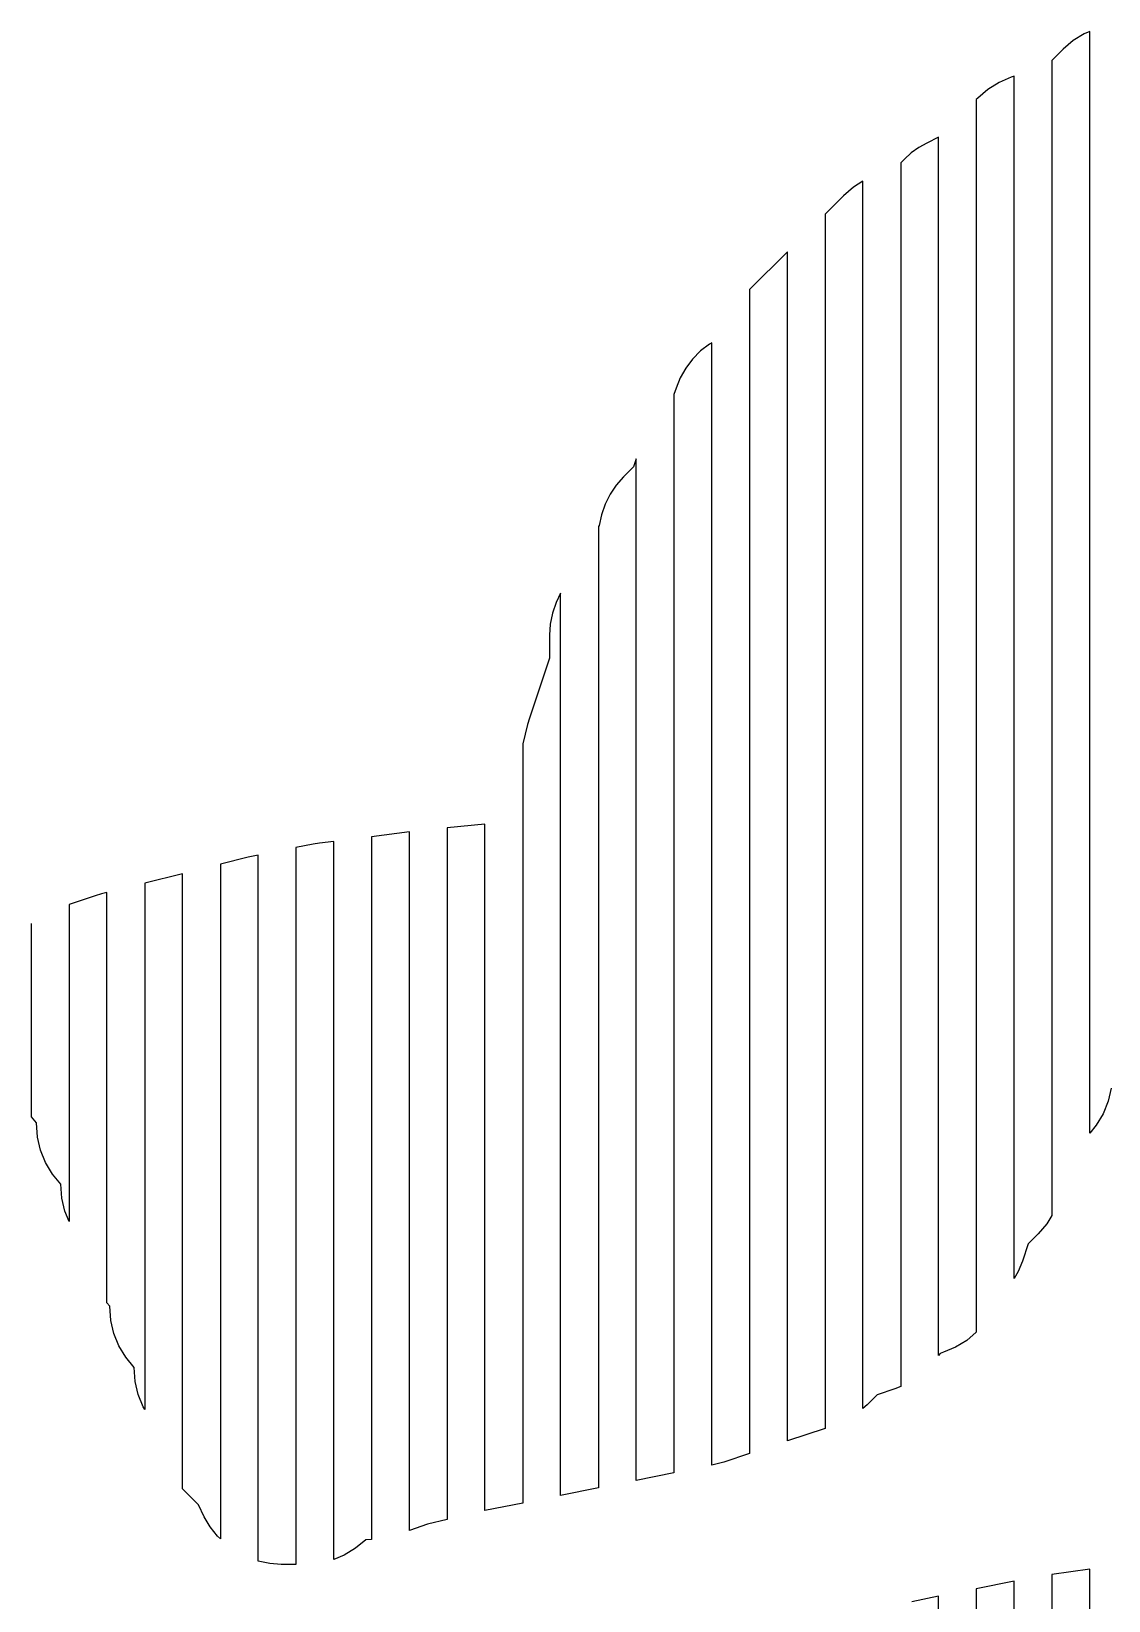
# Model space of a CAD drawing. Header units: millimetres. Extents: x -6 to 1890, y -8 to 898.
# Drawn here: x 57.6 to 171.6, y 523.5 to 689.5 of the extents above; entities that cross this region are included whole.
import ezdxf

# ---------------------------------------------------------------- set-up
doc = ezdxf.new("R2010")
doc.units = ezdxf.units.MM
doc.layers.add('PASSADAS_COMPLETAS', color=1, linetype='CONTINUOUS')
doc.layers.add('PECAS_2D', color=3, linetype='CONTINUOUS')

msp = doc.modelspace()

# ---------------------------------------------------------------- linework, layer by layer
at = {"layer": 'PASSADAS_COMPLETAS'}
for points in [[(171.862, 577.704), (171.539, 576.327), (171.003, 575.01), (170.273, 573.799), (169.578, 572.968), (169.578, 588.509), (169.578, 589.804), (169.578, 591.099), (169.578, 592.394), (169.578, 593.689), (169.578, 594.984), (169.578, 596.279), (169.578, 597.574), (169.578, 598.869), (169.578, 600.164), (169.578, 601.459), (169.578, 602.754), (169.578, 654.555), (169.578, 655.85), (169.578, 657.145), (169.578, 658.44), (169.578, 659.735), (169.578, 661.03), (169.578, 663.62), (169.578, 666.21), (169.578, 668.8), (169.578, 671.39), (169.578, 673.98), (169.578, 676.57), (169.578, 679.16), (169.578, 681.75), (169.578, 683.045), (169.578, 684.34), (169.578, 689.52), (168.999, 689.272), (167.821, 688.538), (166.774, 687.639), (165.578, 686.443), (165.578, 681.243), (165.578, 679.943), (165.578, 678.643), (165.578, 677.343), (165.578, 676.043), (165.578, 673.443), (165.578, 672.142), (165.578, 669.542), (165.578, 666.942), (165.578, 664.342), (165.578, 661.742), (165.578, 659.142), (165.578, 656.542), (165.578, 655.242), (165.578, 653.942), (165.578, 652.642), (165.578, 651.342), (165.578, 648.741), (165.578, 588.939), (165.578, 587.639), (165.578, 586.339), (165.578, 583.739), (165.578, 582.438), (165.578, 581.138), (165.578, 579.838), (165.578, 578.538), (165.578, 577.238), (165.578, 575.938), (165.578, 564.238), (165.031, 563.36), (164.132, 562.312), (163.066, 561.246), (162.452, 559.406), (162.003, 558.306), (161.578, 557.56), (161.578, 567.944), (161.578, 569.242), (161.578, 570.54), (161.578, 571.838), (161.578, 573.136), (161.578, 574.434), (161.578, 575.732), (161.578, 577.03), (161.578, 578.328), (161.578, 647.123), (161.578, 648.421), (161.578, 649.719), (161.578, 651.017), (161.578, 652.315), (161.578, 653.613), (161.578, 654.911), (161.578, 657.507), (161.578, 658.805), (161.578, 661.401), (161.578, 663.997), (161.578, 666.593), (161.578, 669.189), (161.578, 671.785), (161.578, 673.083), (161.578, 674.381), (161.578, 675.679), (161.578, 676.977), (161.578, 678.275), (161.578, 684.765), (161.282, 684.667), (159.99, 684.122), (158.79, 683.381), (157.725, 682.468), (157.578, 682.321), (157.578, 675.864), (157.578, 674.573), (157.578, 671.99), (157.578, 670.698), (157.578, 669.407), (157.578, 666.824), (157.578, 665.533), (157.578, 664.242), (157.578, 661.659), (157.578, 659.076), (157.578, 656.493), (157.578, 653.91), (157.578, 651.328), (157.578, 650.036), (157.578, 648.745), (157.578, 647.454), (157.578, 646.162), (157.578, 644.871), (157.578, 643.579), (157.578, 642.288), (157.578, 569.97), (157.578, 568.679), (157.578, 567.388), (157.578, 566.096), (157.578, 564.805), (157.578, 562.222), (157.578, 560.931), (157.578, 559.639), (157.578, 551.891), (156.566, 551.032), (155.372, 550.301), (154.112, 549.773), (153.746, 549.651), (153.578, 549.422), (153.578, 554.578), (153.578, 555.868), (153.578, 557.157), (153.578, 558.446), (153.578, 559.735), (153.578, 561.024), (153.578, 562.313), (153.578, 563.602), (153.578, 638.37), (153.578, 639.659), (153.578, 640.948), (153.578, 642.237), (153.578, 643.526), (153.578, 644.815), (153.578, 646.104), (153.578, 648.682), (153.578, 651.261), (153.578, 653.839), (153.578, 655.128), (153.578, 657.706), (153.578, 660.284), (153.578, 662.862), (153.578, 665.441), (153.578, 666.73), (153.578, 668.019), (153.578, 670.597), (153.578, 671.886), (153.578, 673.175), (153.578, 678.332), (152.335, 677.71), (151.488, 677.228), (150.695, 676.657), (149.97, 676.005), (149.578, 675.614), (149.578, 669.141), (149.578, 667.846), (149.578, 666.552), (149.578, 665.257), (149.578, 663.962), (149.578, 662.668), (149.578, 661.373), (149.578, 658.784), (149.578, 656.195), (149.578, 653.606), (149.578, 651.017), (149.578, 648.428), (149.578, 647.133), (149.578, 644.544), (149.578, 641.955), (149.578, 640.66), (149.578, 639.366), (149.578, 638.071), (149.578, 636.776), (149.578, 635.482), (149.578, 634.187), (149.578, 559.102), (149.578, 557.808), (149.578, 556.513), (149.578, 555.219), (149.578, 553.924), (149.578, 552.63), (149.578, 546.157), (148.941, 545.895), (147.101, 545.282), (146.035, 544.216), (145.578, 543.824), (145.578, 549.018), (145.578, 550.316), (145.578, 551.615), (145.578, 552.913), (145.578, 554.211), (145.578, 555.51), (145.578, 629.517), (145.578, 630.815), (145.578, 632.114), (145.578, 634.71), (145.578, 636.009), (145.578, 637.307), (145.578, 638.606), (145.578, 639.904), (145.578, 642.501), (145.578, 645.097), (145.578, 646.396), (145.578, 648.993), (145.578, 651.589), (145.578, 654.186), (145.578, 655.484), (145.578, 658.081), (145.578, 660.678), (145.578, 661.976), (145.578, 663.275), (145.578, 664.573), (145.578, 665.871), (145.578, 673.662), (144.572, 673.04), (143.507, 672.128), (141.578, 670.199), (141.578, 662.412), (141.578, 661.114), (141.578, 659.816), (141.578, 658.519), (141.578, 657.221), (141.578, 655.923), (141.578, 654.625), (141.578, 652.03), (141.578, 649.434), (141.578, 646.839), (141.578, 644.243), (141.578, 641.647), (141.578, 640.35), (141.578, 637.754), (141.578, 635.158), (141.578, 633.861), (141.578, 632.563), (141.578, 631.265), (141.578, 629.967), (141.578, 628.669), (141.578, 627.372), (141.578, 626.074), (141.578, 624.776), (141.578, 623.478), (141.578, 553.398), (141.578, 552.1), (141.578, 550.802), (141.578, 549.504), (141.578, 548.206), (141.578, 546.909), (141.578, 541.717), (137.578, 540.384), (137.578, 545.572), (137.578, 546.869), (137.578, 548.167), (137.578, 549.464), (137.578, 550.761), (137.578, 552.058), (137.578, 615.614), (137.578, 618.208), (137.578, 619.505), (137.578, 620.802), (137.578, 622.099), (137.578, 623.396), (137.578, 624.693), (137.578, 625.99), (137.578, 627.287), (137.578, 629.881), (137.578, 631.178), (137.578, 633.772), (137.578, 636.366), (137.578, 637.664), (137.578, 640.258), (137.578, 641.555), (137.578, 644.149), (137.578, 646.743), (137.578, 648.04), (137.578, 650.634), (137.578, 653.228), (137.578, 654.525), (137.578, 655.822), (137.578, 657.119), (137.578, 658.416), (137.578, 666.199), (133.578, 662.199), (133.578, 653.125), (133.578, 651.828), (133.578, 650.532), (133.578, 649.236), (133.578, 647.94), (133.578, 645.347), (133.578, 642.754), (133.578, 641.458), (133.578, 638.865), (133.578, 636.273), (133.578, 634.977), (133.578, 632.384), (133.578, 629.791), (133.578, 628.495), (133.578, 625.903), (133.578, 624.606), (133.578, 622.014), (133.578, 620.717), (133.578, 618.125), (133.578, 616.828), (133.578, 615.532), (133.578, 614.236), (133.578, 612.94), (133.578, 611.643), (133.578, 610.347), (133.578, 609.051), (133.578, 607.754), (133.578, 606.458), (133.578, 550.717), (133.578, 549.421), (133.578, 548.125), (133.578, 546.829), (133.578, 545.532), (133.578, 544.236), (133.578, 539.051), (130.845, 538.14), (129.578, 537.815), (129.578, 542.978), (129.578, 544.269), (129.578, 545.56), (129.578, 546.851), (129.578, 548.141), (129.578, 549.432), (129.578, 592.03), (129.578, 593.321), (129.578, 598.484), (129.578, 599.775), (129.578, 601.066), (129.578, 602.357), (129.578, 603.647), (129.578, 604.938), (129.578, 606.229), (129.578, 607.52), (129.578, 608.811), (129.578, 610.102), (129.578, 611.392), (129.578, 612.683), (129.578, 613.974), (129.578, 616.556), (129.578, 617.847), (129.578, 620.428), (129.578, 621.719), (129.578, 624.301), (129.578, 625.592), (129.578, 628.173), (129.578, 632.046), (129.578, 633.337), (129.578, 635.918), (129.578, 637.209), (129.578, 639.791), (129.578, 641.082), (129.578, 643.663), (129.578, 646.245), (129.578, 647.536), (129.578, 648.827), (129.578, 656.572), (129.347, 656.437), (128.403, 655.707), (127.555, 654.851), (126.828, 653.891), (126.239, 652.853), (125.797, 651.767), (125.578, 651.109), (125.578, 642.034), (125.578, 640.737), (125.578, 639.441), (125.578, 638.144), (125.578, 636.848), (125.578, 634.254), (125.578, 632.958), (125.578, 630.365), (125.578, 629.068), (125.578, 626.475), (125.578, 625.179), (125.578, 623.882), (125.578, 622.586), (125.578, 621.289), (125.578, 619.993), (125.578, 618.696), (125.578, 617.4), (125.578, 616.103), (125.578, 614.807), (125.578, 613.51), (125.578, 610.917), (125.578, 608.324), (125.578, 607.027), (125.578, 605.731), (125.578, 604.434), (125.578, 603.138), (125.578, 601.841), (125.578, 600.545), (125.578, 599.248), (125.578, 597.952), (125.578, 596.655), (125.578, 595.359), (125.578, 594.062), (125.578, 592.766), (125.578, 591.469), (125.578, 590.172), (125.578, 588.876), (125.578, 587.579), (125.578, 586.283), (125.578, 584.986), (125.578, 583.69), (125.578, 582.393), (125.578, 579.8), (125.578, 578.504), (125.578, 547.387), (125.578, 546.09), (125.578, 544.794), (125.578, 543.497), (125.578, 542.201), (125.578, 537.015), (121.578, 536.215), (121.578, 540.074), (121.578, 541.361), (121.578, 542.647), (121.578, 543.934), (121.578, 545.22), (121.578, 546.507), (121.578, 577.382), (121.578, 578.669), (121.578, 579.955), (121.578, 581.242), (121.578, 582.528), (121.578, 583.815), (121.578, 585.101), (121.578, 586.388), (121.578, 587.674), (121.578, 588.961), (121.578, 590.247), (121.578, 591.534), (121.578, 594.107), (121.578, 595.393), (121.578, 596.68), (121.578, 597.966), (121.578, 599.253), (121.578, 600.539), (121.578, 601.826), (121.578, 603.112), (121.578, 604.399), (121.578, 605.685), (121.578, 606.972), (121.578, 608.258), (121.578, 609.545), (121.578, 610.831), (121.578, 613.404), (121.578, 614.691), (121.578, 615.977), (121.578, 617.263), (121.578, 618.55), (121.578, 619.836), (121.578, 621.123), (121.578, 622.409), (121.578, 623.696), (121.578, 624.982), (121.578, 626.269), (121.578, 627.555), (121.578, 628.842), (121.578, 630.128), (121.578, 631.415), (121.578, 632.701), (121.578, 633.988), (121.578, 635.274), (121.578, 644.28), (121.306, 643.464), (120.24, 642.398), (119.471, 641.524), (118.813, 640.547), (118.285, 639.489), (117.9, 638.376), (117.655, 637.227), (117.578, 637.14), (117.578, 625.551), (117.578, 624.263), (117.578, 622.976), (117.578, 621.688), (117.578, 620.4), (117.578, 619.113), (117.578, 617.825), (117.578, 616.537), (117.578, 615.25), (117.578, 613.962), (117.578, 612.674), (117.578, 611.387), (117.578, 610.099), (117.578, 608.811), (117.578, 607.524), (117.578, 606.236), (117.578, 604.948), (117.578, 603.661), (117.578, 602.373), (117.578, 601.086), (117.578, 599.798), (117.578, 597.222), (117.578, 595.935), (117.578, 594.647), (117.578, 593.359), (117.578, 592.072), (117.578, 590.784), (117.578, 589.497), (117.578, 588.209), (117.578, 585.634), (117.578, 583.058), (117.578, 581.771), (117.578, 580.483), (117.578, 579.195), (117.578, 577.908), (117.578, 547.004), (117.578, 545.716), (117.578, 544.428), (117.578, 543.141), (117.578, 541.853), (117.578, 540.565), (117.578, 535.415), (113.578, 534.615), (113.578, 539.775), (113.578, 541.065), (113.578, 542.355), (113.578, 543.645), (113.578, 544.935), (113.578, 577.186), (113.578, 578.476), (113.578, 579.766), (113.578, 581.057), (113.578, 582.347), (113.578, 584.927), (113.578, 588.797), (113.578, 590.087), (113.578, 591.377), (113.578, 592.667), (113.578, 593.957), (113.578, 595.247), (113.578, 596.537), (113.578, 597.827), (113.578, 599.117), (113.578, 600.407), (113.578, 601.697), (113.578, 604.277), (113.578, 605.568), (113.578, 606.858), (113.578, 608.148), (113.578, 609.438), (113.578, 610.728), (113.578, 612.018), (113.578, 613.308), (113.578, 630.078), (113.097, 629.104), (112.71, 627.964), (112.48, 626.793), (112.404, 625.622), (112.404, 623.221), (110.286, 616.866), (110.09, 616.196), (109.578, 614.146), (109.578, 599.893), (109.578, 598.598), (109.578, 593.415), (109.578, 590.824), (109.578, 588.232), (109.578, 586.937), (109.578, 584.345), (109.578, 583.05), (109.578, 581.754), (109.578, 580.458), (109.578, 579.163), (109.578, 577.867), (109.578, 545.476), (109.578, 544.18), (109.578, 542.884), (109.578, 541.589), (109.578, 540.293), (109.578, 538.997), (109.578, 533.815), (105.578, 533.015), (105.578, 538.202), (105.578, 539.499), (105.578, 540.796), (105.578, 542.093), (105.578, 543.39), (105.578, 544.687), (105.578, 577.11), (105.578, 578.407), (105.578, 579.704), (105.578, 581.001), (105.578, 582.298), (105.578, 584.891), (105.578, 587.485), (105.578, 588.782), (105.578, 590.079), (105.578, 591.376), (105.578, 592.673), (105.578, 593.97), (105.578, 595.267), (105.578, 597.861), (105.578, 599.158), (105.578, 605.642), (101.578, 605.242), (101.578, 600.109), (101.578, 598.825), (101.578, 597.542), (101.578, 596.258), (101.578, 594.975), (101.578, 593.691), (101.578, 592.408), (101.578, 591.125), (101.578, 589.841), (101.578, 588.558), (101.578, 587.274), (101.578, 585.991), (101.578, 583.424), (101.578, 580.857), (101.578, 579.574), (101.578, 578.291), (101.578, 577.007), (101.578, 575.724), (101.578, 542.355), (101.578, 541.072), (101.578, 539.788), (101.578, 538.505), (101.578, 537.222), (101.578, 532.088), (99.491, 531.566), (97.578, 530.929), (97.578, 536.114), (97.578, 537.41), (97.578, 538.707), (97.578, 540.003), (97.578, 541.299), (97.578, 542.596), (97.578, 575.003), (97.578, 576.3), (97.578, 577.596), (97.578, 578.892), (97.578, 580.189), (97.578, 582.781), (97.578, 585.374), (97.578, 587.967), (97.578, 590.559), (97.578, 591.856), (97.578, 593.152), (97.578, 594.448), (97.578, 595.745), (97.578, 597.041), (97.578, 598.337), (97.578, 599.633), (97.578, 604.819), (93.578, 604.319), (93.578, 597.795), (93.578, 595.185), (93.578, 593.88), (93.578, 592.576), (93.578, 591.271), (93.578, 589.966), (93.578, 588.661), (93.578, 586.051), (93.578, 583.442), (93.578, 582.137), (93.578, 579.527), (93.578, 578.223), (93.578, 576.918), (93.578, 575.613), (93.578, 574.308), (93.578, 541.688), (93.578, 540.383), (93.578, 539.078), (93.578, 537.773), (93.578, 536.469), (93.578, 535.164), (93.578, 533.859), (93.578, 529.945), (92.957, 529.917), (91.892, 529.026), (90.681, 528.297), (89.578, 527.848), (89.578, 532.998), (89.578, 534.286), (89.578, 535.574), (89.578, 536.861), (89.578, 538.149), (89.578, 539.437), (89.578, 547.162), (89.578, 574.203), (89.578, 575.491), (89.578, 576.778), (89.578, 578.066), (89.578, 579.354), (89.578, 581.929), (89.578, 584.504), (89.578, 587.079), (89.578, 588.367), (89.578, 589.655), (89.578, 592.23), (89.578, 594.805), (89.578, 596.093), (89.578, 597.381), (89.578, 598.668), (89.578, 603.819), (88.06, 603.629), (87.404, 603.523), (85.578, 603.157), (85.578, 598.017), (85.578, 596.732), (85.578, 595.446), (85.578, 594.161), (85.578, 592.876), (85.578, 591.591), (85.578, 590.306), (85.578, 589.02), (85.578, 586.45), (85.578, 583.88), (85.578, 581.309), (85.578, 580.024), (85.578, 577.454), (85.578, 576.169), (85.578, 574.883), (85.578, 573.598), (85.578, 572.313), (85.578, 545.324), (85.578, 544.039), (85.578, 542.754), (85.578, 541.469), (85.578, 540.184), (85.578, 538.898), (85.578, 537.613), (85.578, 536.328), (85.578, 535.043), (85.578, 533.758), (85.578, 532.473), (85.578, 531.187), (85.578, 527.332), (84.018, 527.332), (82.805, 527.413), (81.578, 527.665), (81.578, 531.529), (81.578, 532.816), (81.578, 534.104), (81.578, 535.392), (81.578, 536.68), (81.578, 537.968), (81.578, 539.255), (81.578, 541.831), (81.578, 543.119), (81.578, 544.407), (81.578, 545.694), (81.578, 546.982), (81.578, 548.27), (81.578, 549.558), (81.578, 552.133), (81.578, 571.45), (81.578, 572.738), (81.578, 574.026), (81.578, 575.314), (81.578, 576.601), (81.578, 579.177), (81.578, 581.753), (81.578, 584.328), (81.578, 585.616), (81.578, 588.192), (81.578, 589.479), (81.578, 590.767), (81.578, 592.055), (81.578, 593.343), (81.578, 594.631), (81.578, 595.918), (81.578, 597.206), (81.578, 602.357), (80.519, 602.135), (77.578, 601.4), (77.578, 596.209), (77.578, 594.912), (77.578, 593.614), (77.578, 592.317), (77.578, 591.019), (77.578, 589.721), (77.578, 588.424), (77.578, 587.126), (77.578, 584.531), (77.578, 581.936), (77.578, 579.34), (77.578, 576.745), (77.578, 574.15), (77.578, 572.852), (77.578, 571.555), (77.578, 570.257), (77.578, 558.579), (77.578, 557.281), (77.578, 555.983), (77.578, 554.686), (77.578, 553.388), (77.578, 552.091), (77.578, 550.793), (77.578, 549.495), (77.578, 548.198), (77.578, 546.9), (77.578, 545.603), (77.578, 544.305), (77.578, 543.007), (77.578, 540.412), (77.578, 539.115), (77.578, 537.817), (77.578, 536.519), (77.578, 530.031), (77.268, 530.329), (76.494, 531.313), (75.879, 532.362), (75.247, 533.627), (73.706, 535.168), (73.578, 535.317), (73.578, 545.73), (73.578, 547.032), (73.578, 548.334), (73.578, 549.635), (73.578, 552.239), (73.578, 553.54), (73.578, 554.842), (73.578, 556.143), (73.578, 557.445), (73.578, 558.747), (73.578, 560.048), (73.578, 561.35), (73.578, 569.16), (73.578, 570.462), (73.578, 571.763), (73.578, 573.065), (73.578, 575.668), (73.578, 578.272), (73.578, 580.875), (73.578, 582.177), (73.578, 584.78), (73.578, 586.082), (73.578, 588.685), (73.578, 591.288), (73.578, 592.59), (73.578, 593.892), (73.578, 595.193), (73.578, 600.4), (69.578, 599.4), (69.578, 594.221), (69.578, 592.926), (69.578, 591.631), (69.578, 590.337), (69.578, 589.042), (69.578, 587.747), (69.578, 585.158), (69.578, 583.863), (69.578, 581.273), (69.578, 578.684), (69.578, 576.094), (69.578, 573.505), (69.578, 572.21), (69.578, 570.915), (69.578, 569.621), (69.578, 568.326), (69.578, 567.031), (69.578, 565.736), (69.578, 564.442), (69.578, 563.147), (69.578, 561.852), (69.578, 560.557), (69.578, 559.263), (69.578, 557.968), (69.578, 556.673), (69.578, 555.378), (69.578, 543.725), (69.42, 543.987), (68.884, 545.305), (68.561, 546.681), (68.455, 548.175), (67.565, 549.24), (66.835, 550.451), (66.299, 551.768), (65.976, 553.144), (65.87, 554.638), (65.578, 554.987), (65.578, 565.202), (65.578, 566.479), (65.578, 567.756), (65.578, 569.032), (65.578, 570.309), (65.578, 572.863), (65.578, 574.14), (65.578, 575.417), (65.578, 576.693), (65.578, 577.97), (65.578, 580.524), (65.578, 581.801), (65.578, 583.078), (65.578, 584.355), (65.578, 585.631), (65.578, 586.908), (65.578, 588.185), (65.578, 589.462), (65.578, 590.739), (65.578, 592.016), (65.578, 598.4), (65.007, 598.257), (64.337, 598.062), (61.578, 597.142), (61.578, 590.69), (61.578, 589.399), (61.578, 588.109), (61.578, 586.818), (61.578, 584.237), (61.578, 582.947), (61.578, 581.656), (61.578, 580.366), (61.578, 579.075), (61.578, 577.785), (61.578, 576.494), (61.578, 575.204), (61.578, 563.589), (61.128, 564.694), (60.805, 566.07), (60.7, 567.564), (59.809, 568.629), (59.079, 569.84), (58.543, 571.157), (58.22, 572.533), (58.114, 574.027), (57.578, 574.667), (57.578, 595.147)], [(169.578, 521.687), (169.578, 526.824), (165.578, 526.253), (165.578, 521.095)], [(161.578, 520.34), (161.578, 525.548), (157.578, 524.748), (157.578, 519.605)], [(153.578, 518.763), (153.578, 523.948), (150.742, 523.381)]]:
    msp.add_lwpolyline(points, dxfattribs=at)
at = {"layer": 'PECAS_2D'}
for points in [[(171.862, 577.704), (171.539, 576.327), (171.003, 575.01), (170.273, 573.799), (169.578, 572.968), (169.578, 588.509), (169.578, 589.804), (169.578, 591.099), (169.578, 592.394), (169.578, 593.689), (169.578, 594.984), (169.578, 596.279), (169.578, 597.574), (169.578, 598.869), (169.578, 600.164), (169.578, 601.459), (169.578, 602.754), (169.578, 654.555), (169.578, 655.85), (169.578, 657.145), (169.578, 658.44), (169.578, 659.735), (169.578, 661.03), (169.578, 663.62), (169.578, 666.21), (169.578, 668.8), (169.578, 671.39), (169.578, 673.98), (169.578, 676.57), (169.578, 679.16), (169.578, 681.75), (169.578, 683.045), (169.578, 684.34), (169.578, 689.52), (168.999, 689.272), (167.821, 688.538), (166.774, 687.639), (165.578, 686.443), (165.578, 681.243), (165.578, 679.943), (165.578, 678.643), (165.578, 677.343), (165.578, 676.043), (165.578, 673.443), (165.578, 672.142), (165.578, 669.542), (165.578, 666.942), (165.578, 664.342), (165.578, 661.742), (165.578, 659.142), (165.578, 656.542), (165.578, 655.242), (165.578, 653.942), (165.578, 652.642), (165.578, 651.342), (165.578, 648.741), (165.578, 588.939), (165.578, 587.639), (165.578, 586.339), (165.578, 583.739), (165.578, 582.438), (165.578, 581.138), (165.578, 579.838), (165.578, 578.538), (165.578, 577.238), (165.578, 575.938), (165.578, 564.238), (165.031, 563.36), (164.132, 562.312), (163.066, 561.246), (162.452, 559.406), (162.003, 558.306), (161.578, 557.56), (161.578, 567.944), (161.578, 569.242), (161.578, 570.54), (161.578, 571.838), (161.578, 573.136), (161.578, 574.434), (161.578, 575.732), (161.578, 577.03), (161.578, 578.328), (161.578, 647.123), (161.578, 648.421), (161.578, 649.719), (161.578, 651.017), (161.578, 652.315), (161.578, 653.613), (161.578, 654.911), (161.578, 657.507), (161.578, 658.805), (161.578, 661.401), (161.578, 663.997), (161.578, 666.593), (161.578, 669.189), (161.578, 671.785), (161.578, 673.083), (161.578, 674.381), (161.578, 675.679), (161.578, 676.977), (161.578, 678.275), (161.578, 684.765), (161.282, 684.667), (159.99, 684.122), (158.79, 683.381), (157.725, 682.468), (157.578, 682.321), (157.578, 675.864), (157.578, 674.573), (157.578, 671.99), (157.578, 670.698), (157.578, 669.407), (157.578, 666.824), (157.578, 665.533), (157.578, 664.242), (157.578, 661.659), (157.578, 659.076), (157.578, 656.493), (157.578, 653.91), (157.578, 651.328), (157.578, 650.036), (157.578, 648.745), (157.578, 647.454), (157.578, 646.162), (157.578, 644.871), (157.578, 643.579), (157.578, 642.288), (157.578, 569.97), (157.578, 568.679), (157.578, 567.388), (157.578, 566.096), (157.578, 564.805), (157.578, 562.222), (157.578, 560.931), (157.578, 559.639), (157.578, 551.891), (156.566, 551.032), (155.372, 550.301), (154.112, 549.773), (153.746, 549.651), (153.578, 549.422), (153.578, 554.578), (153.578, 555.868), (153.578, 557.157), (153.578, 558.446), (153.578, 559.735), (153.578, 561.024), (153.578, 562.313), (153.578, 563.602), (153.578, 638.37), (153.578, 639.659), (153.578, 640.948), (153.578, 642.237), (153.578, 643.526), (153.578, 644.815), (153.578, 646.104), (153.578, 648.682), (153.578, 651.261), (153.578, 653.839), (153.578, 655.128), (153.578, 657.706), (153.578, 660.284), (153.578, 662.862), (153.578, 665.441), (153.578, 666.73), (153.578, 668.019), (153.578, 670.597), (153.578, 671.886), (153.578, 673.175), (153.578, 678.332), (152.335, 677.71), (151.488, 677.228), (150.695, 676.657), (149.97, 676.005), (149.578, 675.614), (149.578, 669.141), (149.578, 667.846), (149.578, 666.552), (149.578, 665.257), (149.578, 663.962), (149.578, 662.668), (149.578, 661.373), (149.578, 658.784), (149.578, 656.195), (149.578, 653.606), (149.578, 651.017), (149.578, 648.428), (149.578, 647.133), (149.578, 644.544), (149.578, 641.955), (149.578, 640.66), (149.578, 639.366), (149.578, 638.071), (149.578, 636.776), (149.578, 635.482), (149.578, 634.187), (149.578, 559.102), (149.578, 557.808), (149.578, 556.513), (149.578, 555.219), (149.578, 553.924), (149.578, 552.63), (149.578, 546.157), (148.941, 545.895), (147.101, 545.282), (146.035, 544.216), (145.578, 543.824), (145.578, 549.018), (145.578, 550.316), (145.578, 551.615), (145.578, 552.913), (145.578, 554.211), (145.578, 555.51), (145.578, 629.517), (145.578, 630.815), (145.578, 632.114), (145.578, 634.71), (145.578, 636.009), (145.578, 637.307), (145.578, 638.606), (145.578, 639.904), (145.578, 642.501), (145.578, 645.097), (145.578, 646.396), (145.578, 648.993), (145.578, 651.589), (145.578, 654.186), (145.578, 655.484), (145.578, 658.081), (145.578, 660.678), (145.578, 661.976), (145.578, 663.275), (145.578, 664.573), (145.578, 665.871), (145.578, 673.662), (144.572, 673.04), (143.507, 672.128), (141.578, 670.199), (141.578, 662.412), (141.578, 661.114), (141.578, 659.816), (141.578, 658.519), (141.578, 657.221), (141.578, 655.923), (141.578, 654.625), (141.578, 652.03), (141.578, 649.434), (141.578, 646.839), (141.578, 644.243), (141.578, 641.647), (141.578, 640.35), (141.578, 637.754), (141.578, 635.158), (141.578, 633.861), (141.578, 632.563), (141.578, 631.265), (141.578, 629.967), (141.578, 628.669), (141.578, 627.372), (141.578, 626.074), (141.578, 624.776), (141.578, 623.478), (141.578, 553.398), (141.578, 552.1), (141.578, 550.802), (141.578, 549.504), (141.578, 548.206), (141.578, 546.909), (141.578, 541.717), (137.578, 540.384), (137.578, 545.572), (137.578, 546.869), (137.578, 548.167), (137.578, 549.464), (137.578, 550.761), (137.578, 552.058), (137.578, 615.614), (137.578, 618.208), (137.578, 619.505), (137.578, 620.802), (137.578, 622.099), (137.578, 623.396), (137.578, 624.693), (137.578, 625.99), (137.578, 627.287), (137.578, 629.881), (137.578, 631.178), (137.578, 633.772), (137.578, 636.366), (137.578, 637.664), (137.578, 640.258), (137.578, 641.555), (137.578, 644.149), (137.578, 646.743), (137.578, 648.04), (137.578, 650.634), (137.578, 653.228), (137.578, 654.525), (137.578, 655.822), (137.578, 657.119), (137.578, 658.416), (137.578, 666.199), (133.578, 662.199), (133.578, 653.125), (133.578, 651.828), (133.578, 650.532), (133.578, 649.236), (133.578, 647.94), (133.578, 645.347), (133.578, 642.754), (133.578, 641.458), (133.578, 638.865), (133.578, 636.273), (133.578, 634.977), (133.578, 632.384), (133.578, 629.791), (133.578, 628.495), (133.578, 625.903), (133.578, 624.606), (133.578, 622.014), (133.578, 620.717), (133.578, 618.125), (133.578, 616.828), (133.578, 615.532), (133.578, 614.236), (133.578, 612.94), (133.578, 611.643), (133.578, 610.347), (133.578, 609.051), (133.578, 607.754), (133.578, 606.458), (133.578, 550.717), (133.578, 549.421), (133.578, 548.125), (133.578, 546.829), (133.578, 545.532), (133.578, 544.236), (133.578, 539.051), (130.845, 538.14), (129.578, 537.815), (129.578, 542.978), (129.578, 544.269), (129.578, 545.56), (129.578, 546.851), (129.578, 548.141), (129.578, 549.432), (129.578, 592.03), (129.578, 593.321), (129.578, 598.484), (129.578, 599.775), (129.578, 601.066), (129.578, 602.357), (129.578, 603.647), (129.578, 604.938), (129.578, 606.229), (129.578, 607.52), (129.578, 608.811), (129.578, 610.102), (129.578, 611.392), (129.578, 612.683), (129.578, 613.974), (129.578, 616.556), (129.578, 617.847), (129.578, 620.428), (129.578, 621.719), (129.578, 624.301), (129.578, 625.592), (129.578, 628.173), (129.578, 632.046), (129.578, 633.337), (129.578, 635.918), (129.578, 637.209), (129.578, 639.791), (129.578, 641.082), (129.578, 643.663), (129.578, 646.245), (129.578, 647.536), (129.578, 648.827), (129.578, 656.572), (129.347, 656.437), (128.403, 655.707), (127.555, 654.851), (126.828, 653.891), (126.239, 652.853), (125.797, 651.767), (125.578, 651.109), (125.578, 642.034), (125.578, 640.737), (125.578, 639.441), (125.578, 638.144), (125.578, 636.848), (125.578, 634.254), (125.578, 632.958), (125.578, 630.365), (125.578, 629.068), (125.578, 626.475), (125.578, 625.179), (125.578, 623.882), (125.578, 622.586), (125.578, 621.289), (125.578, 619.993), (125.578, 618.696), (125.578, 617.4), (125.578, 616.103), (125.578, 614.807), (125.578, 613.51), (125.578, 610.917), (125.578, 608.324), (125.578, 607.027), (125.578, 605.731), (125.578, 604.434), (125.578, 603.138), (125.578, 601.841), (125.578, 600.545), (125.578, 599.248), (125.578, 597.952), (125.578, 596.655), (125.578, 595.359), (125.578, 594.062), (125.578, 592.766), (125.578, 591.469), (125.578, 590.172), (125.578, 588.876), (125.578, 587.579), (125.578, 586.283), (125.578, 584.986), (125.578, 583.69), (125.578, 582.393), (125.578, 579.8), (125.578, 578.504), (125.578, 547.387), (125.578, 546.09), (125.578, 544.794), (125.578, 543.497), (125.578, 542.201), (125.578, 537.015), (121.578, 536.215), (121.578, 540.074), (121.578, 541.361), (121.578, 542.647), (121.578, 543.934), (121.578, 545.22), (121.578, 546.507), (121.578, 577.382), (121.578, 578.669), (121.578, 579.955), (121.578, 581.242), (121.578, 582.528), (121.578, 583.815), (121.578, 585.101), (121.578, 586.388), (121.578, 587.674), (121.578, 588.961), (121.578, 590.247), (121.578, 591.534), (121.578, 594.107), (121.578, 595.393), (121.578, 596.68), (121.578, 597.966), (121.578, 599.253), (121.578, 600.539), (121.578, 601.826), (121.578, 603.112), (121.578, 604.399), (121.578, 605.685), (121.578, 606.972), (121.578, 608.258), (121.578, 609.545), (121.578, 610.831), (121.578, 613.404), (121.578, 614.691), (121.578, 615.977), (121.578, 617.263), (121.578, 618.55), (121.578, 619.836), (121.578, 621.123), (121.578, 622.409), (121.578, 623.696), (121.578, 624.982), (121.578, 626.269), (121.578, 627.555), (121.578, 628.842), (121.578, 630.128), (121.578, 631.415), (121.578, 632.701), (121.578, 633.988), (121.578, 635.274), (121.578, 644.28), (121.306, 643.464), (120.24, 642.398), (119.471, 641.524), (118.813, 640.547), (118.285, 639.489), (117.9, 638.376), (117.655, 637.227), (117.578, 637.14), (117.578, 625.551), (117.578, 624.263), (117.578, 622.976), (117.578, 621.688), (117.578, 620.4), (117.578, 619.113), (117.578, 617.825), (117.578, 616.537), (117.578, 615.25), (117.578, 613.962), (117.578, 612.674), (117.578, 611.387), (117.578, 610.099), (117.578, 608.811), (117.578, 607.524), (117.578, 606.236), (117.578, 604.948), (117.578, 603.661), (117.578, 602.373), (117.578, 601.086), (117.578, 599.798), (117.578, 597.222), (117.578, 595.935), (117.578, 594.647), (117.578, 593.359), (117.578, 592.072), (117.578, 590.784), (117.578, 589.497), (117.578, 588.209), (117.578, 585.634), (117.578, 583.058), (117.578, 581.771), (117.578, 580.483), (117.578, 579.195), (117.578, 577.908), (117.578, 547.004), (117.578, 545.716), (117.578, 544.428), (117.578, 543.141), (117.578, 541.853), (117.578, 540.565), (117.578, 535.415), (113.578, 534.615), (113.578, 539.775), (113.578, 541.065), (113.578, 542.355), (113.578, 543.645), (113.578, 544.935), (113.578, 577.186), (113.578, 578.476), (113.578, 579.766), (113.578, 581.057), (113.578, 582.347), (113.578, 584.927), (113.578, 588.797), (113.578, 590.087), (113.578, 591.377), (113.578, 592.667), (113.578, 593.957), (113.578, 595.247), (113.578, 596.537), (113.578, 597.827), (113.578, 599.117), (113.578, 600.407), (113.578, 601.697), (113.578, 604.277), (113.578, 605.568), (113.578, 606.858), (113.578, 608.148), (113.578, 609.438), (113.578, 610.728), (113.578, 612.018), (113.578, 613.308), (113.578, 630.078), (113.097, 629.104), (112.71, 627.964), (112.48, 626.793), (112.404, 625.622), (112.404, 623.221), (110.286, 616.866), (110.09, 616.196), (109.578, 614.146), (109.578, 599.893), (109.578, 598.598), (109.578, 593.415), (109.578, 590.824), (109.578, 588.232), (109.578, 586.937), (109.578, 584.345), (109.578, 583.05), (109.578, 581.754), (109.578, 580.458), (109.578, 579.163), (109.578, 577.867), (109.578, 545.476), (109.578, 544.18), (109.578, 542.884), (109.578, 541.589), (109.578, 540.293), (109.578, 538.997), (109.578, 533.815), (105.578, 533.015), (105.578, 538.202), (105.578, 539.499), (105.578, 540.796), (105.578, 542.093), (105.578, 543.39), (105.578, 544.687), (105.578, 577.11), (105.578, 578.407), (105.578, 579.704), (105.578, 581.001), (105.578, 582.298), (105.578, 584.891), (105.578, 587.485), (105.578, 588.782), (105.578, 590.079), (105.578, 591.376), (105.578, 592.673), (105.578, 593.97), (105.578, 595.267), (105.578, 597.861), (105.578, 599.158), (105.578, 605.642), (101.578, 605.242), (101.578, 600.109), (101.578, 598.825), (101.578, 597.542), (101.578, 596.258), (101.578, 594.975), (101.578, 593.691), (101.578, 592.408), (101.578, 591.125), (101.578, 589.841), (101.578, 588.558), (101.578, 587.274), (101.578, 585.991), (101.578, 583.424), (101.578, 580.857), (101.578, 579.574), (101.578, 578.291), (101.578, 577.007), (101.578, 575.724), (101.578, 542.355), (101.578, 541.072), (101.578, 539.788), (101.578, 538.505), (101.578, 537.222), (101.578, 532.088), (99.491, 531.566), (97.578, 530.929), (97.578, 536.114), (97.578, 537.41), (97.578, 538.707), (97.578, 540.003), (97.578, 541.299), (97.578, 542.596), (97.578, 575.003), (97.578, 576.3), (97.578, 577.596), (97.578, 578.892), (97.578, 580.189), (97.578, 582.781), (97.578, 585.374), (97.578, 587.967), (97.578, 590.559), (97.578, 591.856), (97.578, 593.152), (97.578, 594.448), (97.578, 595.745), (97.578, 597.041), (97.578, 598.337), (97.578, 599.633), (97.578, 604.819), (93.578, 604.319), (93.578, 597.795), (93.578, 595.185), (93.578, 593.88), (93.578, 592.576), (93.578, 591.271), (93.578, 589.966), (93.578, 588.661), (93.578, 586.051), (93.578, 583.442), (93.578, 582.137), (93.578, 579.527), (93.578, 578.223), (93.578, 576.918), (93.578, 575.613), (93.578, 574.308), (93.578, 541.688), (93.578, 540.383), (93.578, 539.078), (93.578, 537.773), (93.578, 536.469), (93.578, 535.164), (93.578, 533.859), (93.578, 529.945), (92.957, 529.917), (91.892, 529.026), (90.681, 528.297), (89.578, 527.848), (89.578, 532.998), (89.578, 534.286), (89.578, 535.574), (89.578, 536.861), (89.578, 538.149), (89.578, 539.437), (89.578, 547.162), (89.578, 574.203), (89.578, 575.491), (89.578, 576.778), (89.578, 578.066), (89.578, 579.354), (89.578, 581.929), (89.578, 584.504), (89.578, 587.079), (89.578, 588.367), (89.578, 589.655), (89.578, 592.23), (89.578, 594.805), (89.578, 596.093), (89.578, 597.381), (89.578, 598.668), (89.578, 603.819), (88.06, 603.629), (87.404, 603.523), (85.578, 603.157), (85.578, 598.017), (85.578, 596.732), (85.578, 595.446), (85.578, 594.161), (85.578, 592.876), (85.578, 591.591), (85.578, 590.306), (85.578, 589.02), (85.578, 586.45), (85.578, 583.88), (85.578, 581.309), (85.578, 580.024), (85.578, 577.454), (85.578, 576.169), (85.578, 574.883), (85.578, 573.598), (85.578, 572.313), (85.578, 545.324), (85.578, 544.039), (85.578, 542.754), (85.578, 541.469), (85.578, 540.184), (85.578, 538.898), (85.578, 537.613), (85.578, 536.328), (85.578, 535.043), (85.578, 533.758), (85.578, 532.473), (85.578, 531.187), (85.578, 527.332), (84.018, 527.332), (82.805, 527.413), (81.578, 527.665), (81.578, 531.529), (81.578, 532.816), (81.578, 534.104), (81.578, 535.392), (81.578, 536.68), (81.578, 537.968), (81.578, 539.255), (81.578, 541.831), (81.578, 543.119), (81.578, 544.407), (81.578, 545.694), (81.578, 546.982), (81.578, 548.27), (81.578, 549.558), (81.578, 552.133), (81.578, 571.45), (81.578, 572.738), (81.578, 574.026), (81.578, 575.314), (81.578, 576.601), (81.578, 579.177), (81.578, 581.753), (81.578, 584.328), (81.578, 585.616), (81.578, 588.192), (81.578, 589.479), (81.578, 590.767), (81.578, 592.055), (81.578, 593.343), (81.578, 594.631), (81.578, 595.918), (81.578, 597.206), (81.578, 602.357), (80.519, 602.135), (77.578, 601.4), (77.578, 596.209), (77.578, 594.912), (77.578, 593.614), (77.578, 592.317), (77.578, 591.019), (77.578, 589.721), (77.578, 588.424), (77.578, 587.126), (77.578, 584.531), (77.578, 581.936), (77.578, 579.34), (77.578, 576.745), (77.578, 574.15), (77.578, 572.852), (77.578, 571.555), (77.578, 570.257), (77.578, 558.579), (77.578, 557.281), (77.578, 555.983), (77.578, 554.686), (77.578, 553.388), (77.578, 552.091), (77.578, 550.793), (77.578, 549.495), (77.578, 548.198), (77.578, 546.9), (77.578, 545.603), (77.578, 544.305), (77.578, 543.007), (77.578, 540.412), (77.578, 539.115), (77.578, 537.817), (77.578, 536.519), (77.578, 530.031), (77.268, 530.329), (76.494, 531.313), (75.879, 532.362), (75.247, 533.627), (73.706, 535.168), (73.578, 535.317), (73.578, 545.73), (73.578, 547.032), (73.578, 548.334), (73.578, 549.635), (73.578, 552.239), (73.578, 553.54), (73.578, 554.842), (73.578, 556.143), (73.578, 557.445), (73.578, 558.747), (73.578, 560.048), (73.578, 561.35), (73.578, 569.16), (73.578, 570.462), (73.578, 571.763), (73.578, 573.065), (73.578, 575.668), (73.578, 578.272), (73.578, 580.875), (73.578, 582.177), (73.578, 584.78), (73.578, 586.082), (73.578, 588.685), (73.578, 591.288), (73.578, 592.59), (73.578, 593.892), (73.578, 595.193), (73.578, 600.4), (69.578, 599.4), (69.578, 594.221), (69.578, 592.926), (69.578, 591.631), (69.578, 590.337), (69.578, 589.042), (69.578, 587.747), (69.578, 585.158), (69.578, 583.863), (69.578, 581.273), (69.578, 578.684), (69.578, 576.094), (69.578, 573.505), (69.578, 572.21), (69.578, 570.915), (69.578, 569.621), (69.578, 568.326), (69.578, 567.031), (69.578, 565.736), (69.578, 564.442), (69.578, 563.147), (69.578, 561.852), (69.578, 560.557), (69.578, 559.263), (69.578, 557.968), (69.578, 556.673), (69.578, 555.378), (69.578, 543.725), (69.42, 543.987), (68.884, 545.305), (68.561, 546.681), (68.455, 548.175), (67.565, 549.24), (66.835, 550.451), (66.299, 551.768), (65.976, 553.144), (65.87, 554.638), (65.578, 554.987), (65.578, 565.202), (65.578, 566.479), (65.578, 567.756), (65.578, 569.032), (65.578, 570.309), (65.578, 572.863), (65.578, 574.14), (65.578, 575.417), (65.578, 576.693), (65.578, 577.97), (65.578, 580.524), (65.578, 581.801), (65.578, 583.078), (65.578, 584.355), (65.578, 585.631), (65.578, 586.908), (65.578, 588.185), (65.578, 589.462), (65.578, 590.739), (65.578, 592.016), (65.578, 598.4), (65.007, 598.257), (64.337, 598.062), (61.578, 597.142), (61.578, 590.69), (61.578, 589.399), (61.578, 588.109), (61.578, 586.818), (61.578, 584.237), (61.578, 582.947), (61.578, 581.656), (61.578, 580.366), (61.578, 579.075), (61.578, 577.785), (61.578, 576.494), (61.578, 575.204), (61.578, 563.589), (61.128, 564.694), (60.805, 566.07), (60.7, 567.564), (59.809, 568.629), (59.079, 569.84), (58.543, 571.157), (58.22, 572.533), (58.114, 574.027), (57.578, 574.667), (57.578, 595.147)], [(169.578, 521.687), (169.578, 526.824), (165.578, 526.253), (165.578, 521.095)], [(161.578, 520.34), (161.578, 525.548), (157.578, 524.748), (157.578, 519.605)], [(153.578, 518.763), (153.578, 523.948), (150.742, 523.381)]]:
    msp.add_lwpolyline(points, dxfattribs=at)

doc.saveas('drawing.dxf')
